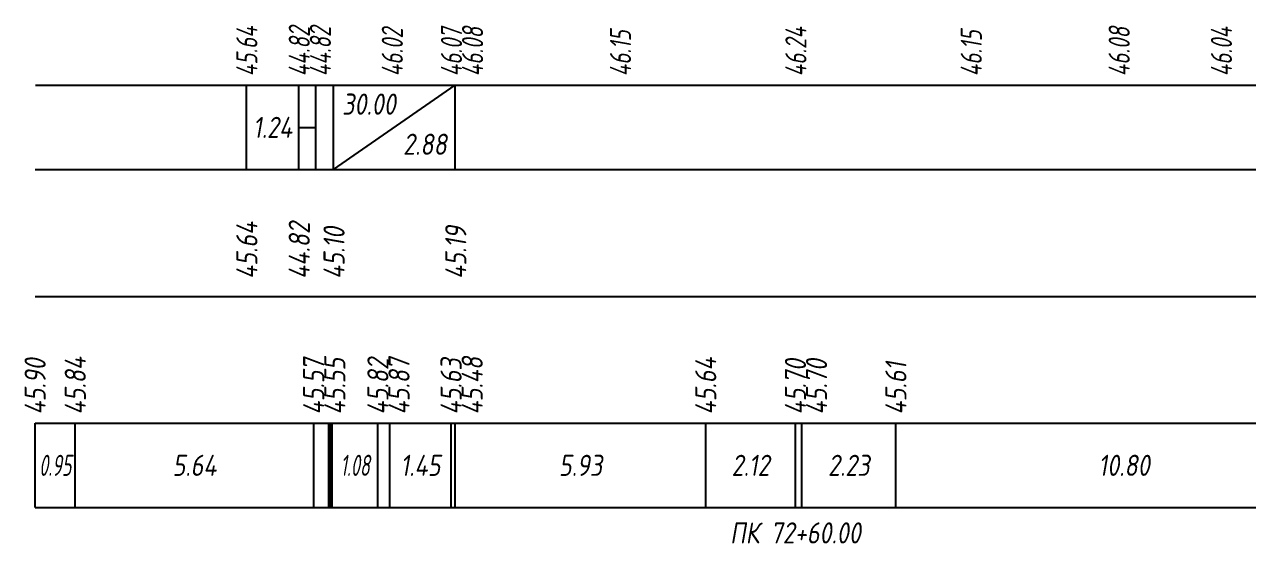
# Model space of a CAD drawing. Extents: x -717 to 1451, y -133302 to 233.
# Drawn here: x -287.6 to -142.8, y -114541.3 to -114479.9 of the extents above; entities that cross this region are included whole.
import ezdxf
from ezdxf.enums import TextEntityAlignment as Align

# ---------------------------------------------------------------- set-up
doc = ezdxf.new("R2010")
doc.units = 0
for name, color, linetype in [('Код_510', 7, 'Continuous'), ('Код_514', 1, 'Continuous'), ('Код_516', 1, 'Continuous'), ('Подписи поперечников', 7, 'Continuous'), ('Таблица', 7, 'Continuous')]:
    doc.layers.add(name, color=color, linetype=linetype)
doc.styles.add('М', font='romand.shx', dxfattribs={"width": 0.8, "oblique": 10, "height": 2.5})

msp = doc.modelspace()

# ---------------------------------------------------------------- linework, layer by layer
at = {"layer": 'Код_510'}
for p, q in [((-286.363, -114537.082), (-286.363, -114527.082)), ((-281.608, -114537.082), (-281.608, -114527.082)), ((-253.402, -114537.082), (-253.402, -114527.082)), ((-251.625, -114537.082), (-251.625, -114527.082)), ((-251.391, -114537.082), (-251.391, -114527.082)), ((-251.219, -114537.082), (-251.219, -114527.082)), ((-245.806, -114537.082), (-245.806, -114527.082)), ((-244.405, -114537.082), (-244.405, -114527.082)), ((-237.149, -114537.082), (-237.149, -114527.082)), ((-236.649, -114537.082), (-236.649, -114527.082)), ((-207.019, -114537.082), (-207.019, -114527.082)), ((-196.407, -114537.082), (-196.407, -114527.082)), ((-195.662, -114537.082), (-195.662, -114527.082)), ((-184.519, -114537.082), (-184.519, -114527.082))]:
    msp.add_line(p, q, dxfattribs=at)
at = {"layer": 'Код_516'}
for p, q in [((-261.363, -114497.082), (-261.363, -114487.082)), ((-255.164, -114497.082), (-255.164, -114487.082)), ((-253.164, -114497.082), (-253.164, -114487.082)), ((-251.048, -114497.082), (-251.048, -114487.082)), ((-251.048, -114497.082), (-236.649, -114487.082)), ((-236.649, -114497.082), (-236.649, -114487.082)), ((-255.164, -114492.082), (-253.164, -114492.082))]:
    msp.add_line(p, q, dxfattribs=at)
at = {"layer": 'Таблица'}
for p, q in [((-286.309, -114487.082), (-121.007, -114487.082)), ((-286.363, -114497.082), (-121.061, -114497.082)), ((-286.363, -114512.082), (-121.061, -114512.082)), ((-286.363, -114527.082), (-121.061, -114527.082)), ((-286.363, -114537.082), (-121.061, -114537.082))]:
    msp.add_line(p, q, dxfattribs=at)

# ---------------------------------------------------------------- texts
at = {"layer": 'Код_510', "style": 'М', "oblique": 10, "width": 0.8}
for s, p in [('45.90', (-286.363, -114526.082)), ('45.84', (-281.608, -114526.082)), ('45.57', (-253.402, -114526.082)), ('45.55', (-250.902, -114526.082)), ('45.82', (-245.806, -114526.082)), ('45.87', (-243.306, -114526.082)), ('45.63', (-237.149, -114526.082)), ('45.48', (-234.649, -114526.082)), ('45.64', (-207.019, -114526.082)), ('45.70', (-196.407, -114526.082)), ('45.70', (-193.907, -114526.082)), ('45.61', (-184.519, -114526.082))]:
    msp.add_text(s, height=2.5, rotation=90, dxfattribs=at).set_placement(p, align=Align.MIDDLE_LEFT)
at = {"layer": 'Код_510', "style": 'М', "oblique": 10}
for s, width, p in [('0.95', 0.6, (-283.985, -114532.082)), ('5.64', 0.8, (-267.505, -114532.082)), ('1.08', 0.6, (-248.513, -114532.082)), ('1.45', 0.8, (-240.777, -114532.082)), ('5.93', 0.8, (-221.834, -114532.082)), ('2.12', 0.8, (-201.713, -114532.082)), ('2.23', 0.8, (-190.09, -114532.082)), ('10.80', 0.8, (-157.527, -114532.082))]:
    msp.add_text(s, height=2.5, dxfattribs=dict(at, width=width)).set_placement(p, align=Align.MIDDLE_CENTER)
at = {"layer": 'Код_514', "style": 'М', "oblique": 10, "width": 0.7}
for s, p in [('45.64', (-261.309, -114486.042)), ('44.82', (-255.11, -114486.042)), ('44.82', (-252.61, -114486.042)), ('46.02', (-244.103, -114486.042)), ('46.07', (-237.103, -114486.042)), ('46.08', (-234.603, -114486.042)), ('46.15', (-217.103, -114486.042)), ('46.24', (-196.353, -114486.042)), ('46.15', (-175.603, -114486.042)), ('46.08', (-158.103, -114486.042)), ('46.04', (-146.007, -114486.042))]:
    msp.add_text(s, height=2.5, rotation=90, dxfattribs=at).set_placement(p, align=Align.MIDDLE_LEFT)
at = {"layer": 'Код_516', "style": 'М', "oblique": 10, "width": 0.8}
msp.add_text('30.00', height=2.5, dxfattribs=at).set_placement((-250.048, -114488.082), align=Align.TOP_LEFT)
msp.add_text('1.24', height=2.5, dxfattribs=at).set_placement((-258.263, -114492.082), align=Align.MIDDLE_CENTER)
msp.add_text('2.88', height=2.5, dxfattribs=at).set_placement((-237.649, -114496.082), align=Align.BOTTOM_RIGHT)
for s, p in [('45.64', (-261.309, -114510.031)), ('44.82', (-255.11, -114510.031)), ('45.10', (-250.994, -114510.031)), ('45.19', (-236.595, -114510.031))]:
    msp.add_text(s, height=2.5, rotation=90, dxfattribs=at).set_placement(p, align=Align.MIDDLE_LEFT)
at = {"layer": 'Подписи поперечников', "style": 'М', "oblique": 10, "width": 0.8}
msp.add_text('ПК 72+60.00', height=2.5, dxfattribs=at).set_placement((-196.407, -114542.082), align=Align.BOTTOM_CENTER)

doc.saveas('drawing.dxf')
